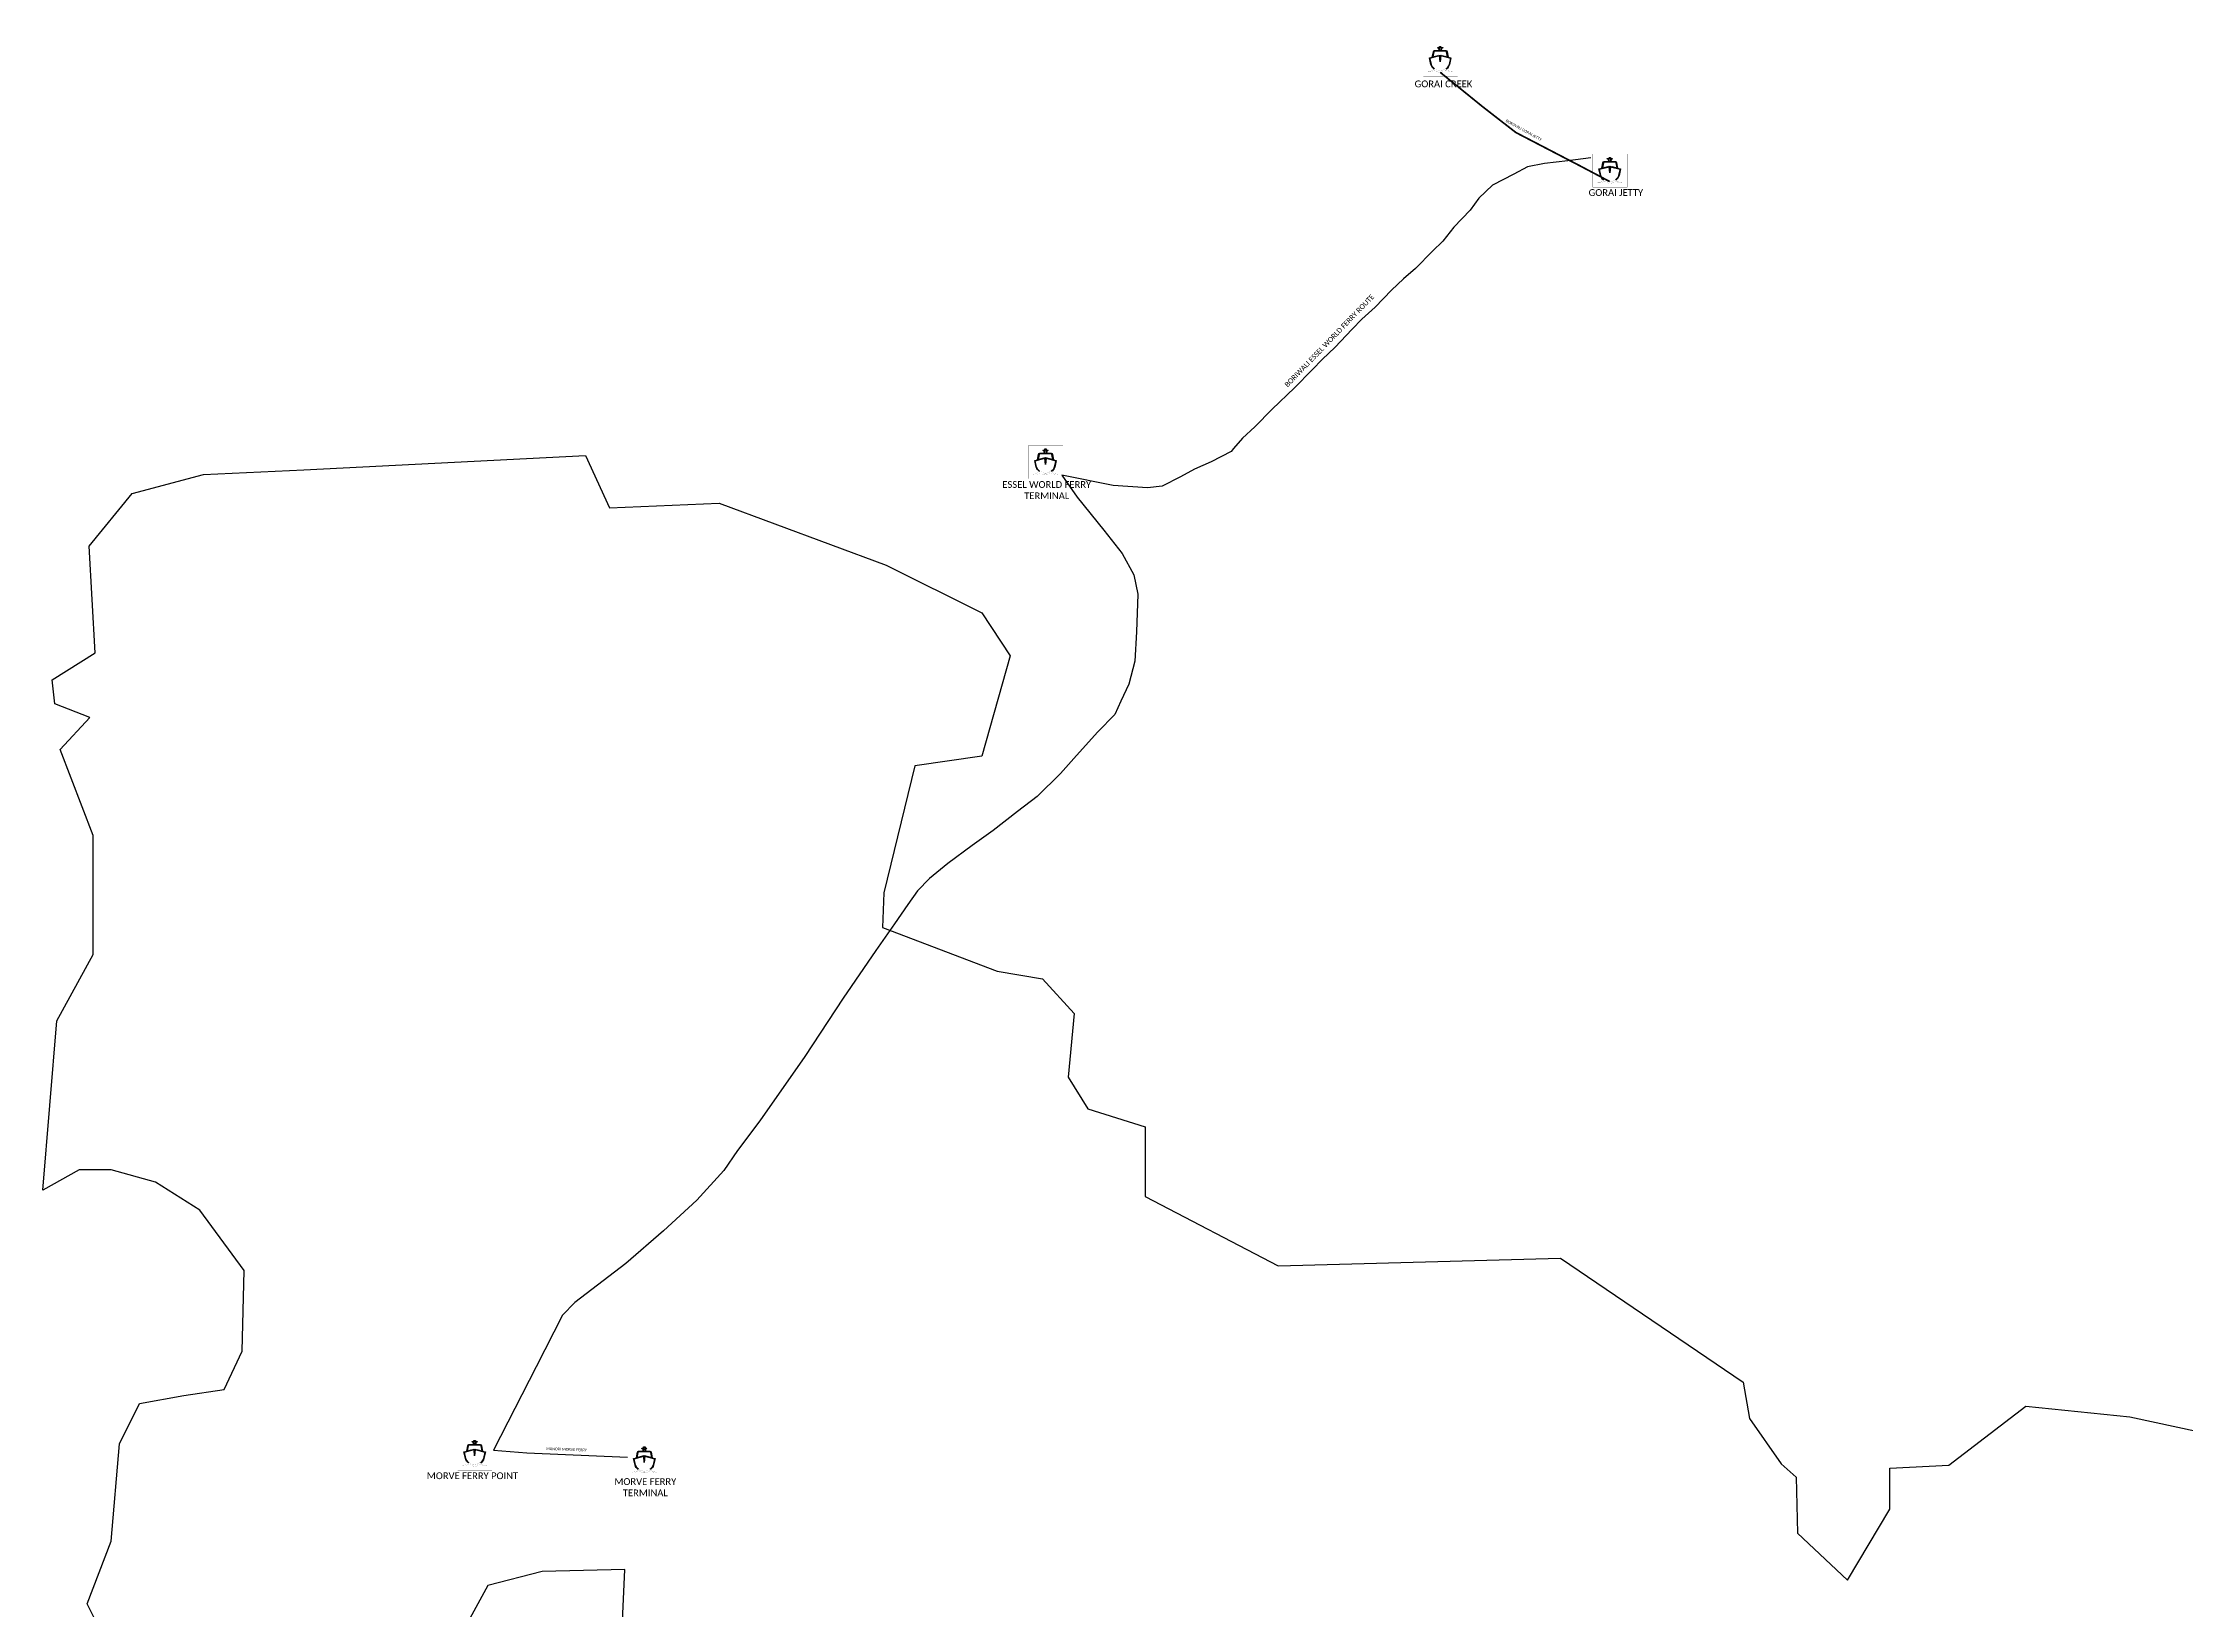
# Model space of a CAD drawing. Header units: metres. Extents: x 266585 to 279238, y 2093914 to 2128486.
# Drawn here: x 266585 to 272911, y 2123861 to 2128486 of the extents above; entities that cross this region are included whole.
import ezdxf

# ---------------------------------------------------------------- set-up
doc = ezdxf.new("R2010")
doc.units = ezdxf.units.M
doc.linetypes.add('DASHED2', pattern=[0.375, 0.25, -0.125])
for name, color, linetype in [('FERRY', 14, 'Continuous'), ('FERRY ROUTE', 5, 'Continuous'), ('FERRY ROUTE TEXT', 7, 'Continuous'), ('JETTY TEXT', 7, 'Continuous'), ('village', 3, 'Continuous')]:
    doc.layers.add(name, color=color, linetype=linetype)
doc.styles.get("Standard").update_dxf_attribs({"font": 'calibri.ttf'})
doc.linetypes.add('FENCELINE2', pattern='A,6.35,-2.54,[132,ltypeshp.shx,S=2.54,R=0,X=-2.54,Y=0],-2.54,25.4', length=36.83)

# ---------------------------------------------------------------- blocks, each defined once
blk = doc.blocks.new('TUYJYHJ')
h = blk.add_hatch(color=256)
h.dxf.hatch_style = 1
h.paths.add_polyline_path([(-17427, 33760, 0.3927863), (-17566, 33889), (-18045, 33889), (-18075, 34080), (-17901, 34205), (-17918, 34237), (-18098, 34237), (-18112, 34354), (-18272, 34355), (-18285, 34236), (-18465, 34234), (-18482, 34202), (-18306, 34078), (-18333, 33889), (-18821, 33889, 0.3808527), (-18952, 33762), (-19066, 33168), (-19383, 33085), (-19217, 32340, 0.1416171), (-18869, 31851, 0.0136089), (-18837, 31886, -0.1415696), (-19171, 32353), (-19326, 33051), (-18254, 33330), (-18191, 32633), (-18127, 33330), (-17055, 33051), (-17210, 32353, -0.1421711), (-17546, 31885, 0.0134174), (-17514, 31849, 0.1421217), (-17165, 32340), (-16999, 33085), (-17315, 33168)])
h.paths.add_polyline_path([(-17377, 33184), (-18191, 33396), (-19003, 33184), (-18894, 33755, -0.3875835), (-18819, 33831), (-17566, 33831, -0.4030462), (-17485, 33753)], flags=16)
h.paths.add_polyline_path([(-17522, 33276), (-18153, 33444, 0.1099752), (-18246, 33444), (-18863, 33280, -0.3953326), (-18920, 33345), (-18859, 33724, -0.2949015), (-18804, 33783), (-17594, 33782, -0.3365152), (-17524, 33736), (-17447, 33341, -0.3840616)], flags=0)
h.paths.add_polyline_path([(-18093, 33889), (-18286, 33889), (-18255, 34100), (-18379, 34188), (-18243, 34190), (-18230, 34308), (-18154, 34307), (-18140, 34190), (-18003, 34190), (-18126, 34101)], flags=16)
at = {"const_width": 10}
blk.add_lwpolyline([(-20070, 34743), (-16263, 34743), (-16263, 31059), (-20070, 31059)], close=True, dxfattribs=at)
at = {"flags": 128}
for points in [[(-18869, 31851, -0.1416171), (-19217, 32340), (-19383, 33085), (-19066, 33168), (-18952, 33762, -0.3808527), (-18821, 33889), (-18333, 33889), (-18306, 34078), (-18482, 34202), (-18465, 34234), (-18285, 34236), (-18272, 34355), (-18112, 34354), (-18112, 34354), (-18098, 34237), (-17918, 34237), (-17901, 34205), (-18075, 34080), (-18045, 33889), (-17565, 33889), (-17565, 33889, -0.3919775), (-17427, 33760), (-17315, 33168), (-16999, 33085), (-17165, 32340, -0.1421217), (-17514, 31849)], [(-18837, 31886, -0.1415696), (-19171, 32353), (-19326, 33051), (-18254, 33330)], [(-17377, 33184), (-17485, 33753, 0.4019781), (-17565, 33831), (-18819, 33831, 0.3875835), (-18894, 33755), (-19003, 33184)], [(-18127, 33330), (-17055, 33051), (-17210, 32353, -0.1421711), (-17546, 31885)]]:
    blk.add_lwpolyline(points, format="xyb", dxfattribs=at)
for points in [[(-19003, 33184), (-18191, 33396), (-17377, 33184)], [(-18286, 33889), (-18255, 34100), (-18379, 34188), (-18243, 34190), (-18230, 34308), (-18154, 34307), (-18140, 34190), (-18003, 34190), (-18126, 34101), (-18093, 33889)], [(-18093, 33889), (-18286, 33889)], [(-18127, 33330), (-18191, 32633), (-18254, 33330)]]:
    blk.add_lwpolyline(points, dxfattribs=at)
at = {"const_width": 10, "flags": 128}
blk.add_lwpolyline([(-17594, 33782, -0.3365152), (-17524, 33736), (-17447, 33341, -0.3840616), (-17522, 33276), (-18153, 33444, 0.1099752), (-18246, 33444), (-18863, 33280, -0.3953326), (-18920, 33345), (-18859, 33724, -0.2949015), (-18804, 33783)], format="xyb", close=True, dxfattribs=at)
at = {"const_width": 10}
blk.add_lwpolyline([(-19531, 31574, 0.2463985), (-18801, 31932, 0.4206168), (-17584, 31932, 0.244555), (-16847, 31572, -0.2283367), (-17585, 31739, -0.420789), (-18798, 31742, -0.2663096)], format="xyb", close=True, dxfattribs=at)

msp = doc.modelspace()

# ---------------------------------------------------------------- linework, layer by layer
at = {"color": 3}
msp.add_lwpolyline([(266848, 2127154.9), (267059.5, 2127211.3)], dxfattribs=at)
at = {"layer": 'FERRY ROUTE', "linetype": 'DASHED2', "ltscale": 300, "const_width": 5, "flags": 128}
msp.add_lwpolyline([(270711.4, 2128399), (270836.2, 2128297.9), (270934.7, 2128221.4), (271124.5, 2128122.7), (271212.1, 2128076.4)], dxfattribs=at)
at = {"layer": 'FERRY ROUTE', "linetype": 'FENCELINE2', "ltscale": 10, "flags": 128}
msp.add_lwpolyline([(271156.7, 2128146.1), (271088.1, 2128137.6), (271019.5, 2128129.5), (270969, 2128120.4), (270929.2, 2128098.1), (270866.3, 2128066), (270825.8, 2128027.3), (270800.3, 2127991.5), (270751.9, 2127941.3), (270719.6, 2127900.5), (270688.4, 2127870.4), (270638, 2127819.3), (270602.6, 2127789), (270568, 2127756), (270519.4, 2127705.4), (270479.8, 2127670.3), (270451, 2127640.2), (270399.8, 2127586.9), (270364.1, 2127552.4), (270333, 2127520.4), (270280.8, 2127467.5), (270215.1, 2127404), (270164, 2127352.1), (270127.7, 2127318.8), (270101.2, 2127288.4), (270093.6, 2127279.5), (270034.7, 2127249.1), (269985.4, 2127226.7), (269944.6, 2127204.2), (269889.9, 2127176.9), (269846.6, 2127172.3), (269745.4, 2127178.7), (269594, 2127209.1), (269639.7, 2127144.8), (269718.4, 2127047.1), (269771.7, 2126977.7), (269806.2, 2126914.7), (269818.1, 2126858.1), (269814.5, 2126746.4), (269809.4, 2126659.7), (269791.4, 2126592.7), (269768.1, 2126542.5), (269750.4, 2126502.6), (269700.7, 2126451.2), (269636.9, 2126381.1), (269589.9, 2126328.2), (269521.1, 2126260.5), (269463.5, 2126216.5), (269391.4, 2126160), (269329, 2126115.5), (269257.5, 2126062.6), (269203.2, 2126018.8), (269167.7, 2125982.1), (269139.3, 2125941.8), (269100.2, 2125884.3), (269045.1, 2125805.9), (268948.3, 2125665.2), (268834.6, 2125492.9), (268702, 2125302.3), (268635.7, 2125215.3), (268595.4, 2125156.1), (268516.5, 2125068.9), (268417.3, 2124977.5), (268306.7, 2124881.9), (268155.5, 2124766.2), (268119.7, 2124728.8), (268041.4, 2124576.4), (267915.3, 2124330.4), (268014.4, 2124322.3), (268310.8, 2124309.2)], dxfattribs=at)
at = {"layer": 'village', "color": 3}
for points in [[(267059.5, 2127211.3, 0), (267355.5, 2127225.4, 0), (268187.2, 2127267.7, 0), (268257.7, 2127112.7, 0), (268581.9, 2127126.8, 0), (269075.3, 2126943.5, 0), (269357.3, 2126802.5, 0), (269441.8, 2126675.7, 0), (269357.3, 2126379.6, 0), (269159.9, 2126351.4, 0), (269068.7, 2125976.3, 0)], [(266763, 2123781.6, 0), (266715.4, 2123876.7, 0), (266786.8, 2124061.1, 0), (266810.6, 2124348.9, 0), (266870, 2124467.9, 0), (267000.9, 2124491.6, 0), (267119.8, 2124509.5, 0), (267173.3, 2124622.5, 0), (267179.3, 2124860.4, 0), (267048.5, 2125038.8, 0), (266917.6, 2125122, 0), (266786.8, 2125157.7, 0), (266691.6, 2125157.7, 0), (266584.6, 2125098.2, 0), (266626.2, 2125597.8, 0), (266733.3, 2125794, 0), (266733.3, 2126144.9, 0), (266635.9, 2126399, 0), (266723.1, 2126494.2, 0), (266620, 2126533.8, 0), (266612.1, 2126605.2, 0), (266739, 2126684.5, 0), (266721.2, 2126999.9, 0), (266848, 2127154.9, 0)], [(269068.7, 2125976.3, 0), (269064.2, 2125873.7, 0), (269403.2, 2125744.3, 0), (269537, 2125722, 0), (269630.7, 2125619.4, 0), (269612.8, 2125432.1, 0), (269670.8, 2125338.4, 0), (269840.3, 2125284.9, 0), (269840.3, 2125079.7, 0), (270232.8, 2124874.6, 0), (271066.9, 2124896.9, 0), (271606.6, 2124531.1, 0), (271624.4, 2124424.1, 0), (271718.1, 2124290.3, 0), (271762.7, 2124250.1, 0), (271767.1, 2124085.1, 0), (271914.3, 2123946.8, 0), (272039.2, 2124156.5, 0), (272039.2, 2124276.9, 0), (272213.2, 2124285.8, 0), (272440.6, 2124459.8, 0), (272748.4, 2124428.5, 0), (272953.6, 2124383.9, 0)], [(268291.4, 2123716.2, 0), (268303.3, 2123977.8, 0), (268059.5, 2123971.9, 0), (267898.9, 2123930.2, 0), (267791.8, 2123734, 0)]]:
    msp.add_polyline3d(points, dxfattribs=at)

# ---------------------------------------------------------------- block references
at = {"layer": 'FERRY', "xscale": 0.0266638455042826, "yscale": 0.0266638455042826, "zscale": 0.0266638455042826}
for p in [(271196.5, 2127559.5), (271697.2, 2127231.7), (270030.7, 2126370.7), (268344.9, 2123443.1), (268846, 2123423.7)]:
    msp.add_blockref('TUYJYHJ', p, dxfattribs=at)

# ---------------------------------------------------------------- texts
at = {"layer": 'FERRY ROUTE TEXT', "attachment_point": 1}
for s, width, insert, char_height, rotation in [('\\pxqc;{\\fCalibri|b0|i0|c0|p34;BORIWALI GORAI JETTY}', 300.434, (270828.4, 2128304.2), 8, 331.15149), ('\\pxqc;{\\fCalibri|b0|i0|c0|p34;BORIWALI ESSEL WORLD FERRY ROUTE}', 600.601, (270170.4, 2127395.5), 15, 46.07726), ('\\pxqc;{\\fCalibri|b0|i0|c0|p34;MANORI MORVE FERRY}', 300.434, (267981, 2124342.1), 8, 357.91164)]:
    msp.add_mtext_dynamic_manual_height_columns(s, width=width, gutter_width=1, heights=[54], dxfattribs=dict(at, insert=insert, char_height=char_height, rotation=rotation))
at = {"layer": 'JETTY TEXT', "char_height": 20, "attachment_point": 1}
for s, width, heights, insert in [('\\pxqc;{\\fCalibri|b0|i0|c0|p34;GORAI CREEK}', 300.434, [54], (270570.8, 2128374.9)), ('\\pxqc;{\\fCalibri|b0|i0|c0|p34;GORAI JETTY}', 300.434, [54], (271080, 2128054)), ('\\pxqc;{\\fCalibri|b0|i0|c0|p34;ESSEL WORLD FERRY TERMINAL}', 283.326, [98.8], (269407.7, 2127191.9)), ('\\pxqc;{\\fCalibri|b0|i0|c0|p34;MORVE FERRY POINT}', 300.434, [54], (267703.2, 2124264.7)), ('\\pxqc;{\\fCalibri|b0|i0|c0|p34;MORVE FERRY TERMINAL}', 300.434, [54], (268213.7, 2124247.5))]:
    msp.add_mtext_dynamic_manual_height_columns(s, width=width, gutter_width=1, heights=heights, dxfattribs=dict(at, insert=insert))

doc.saveas('drawing.dxf')
